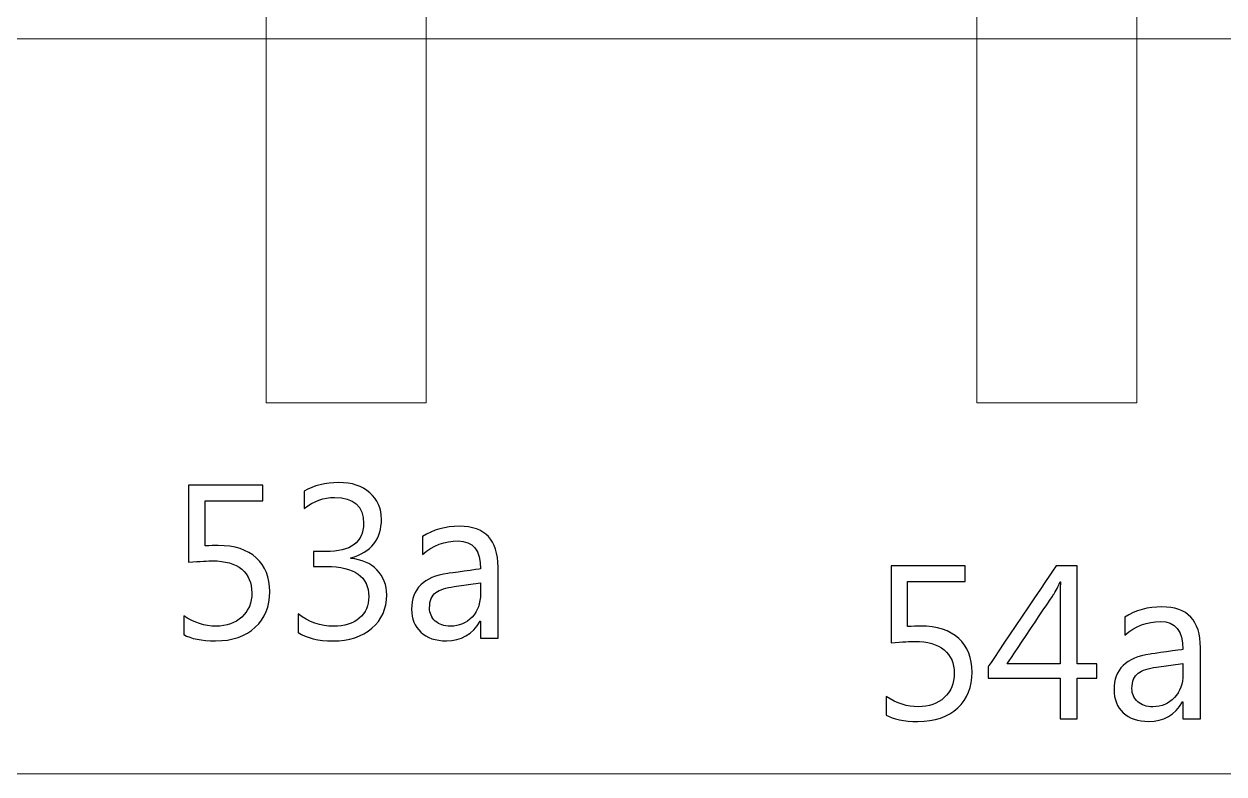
# Model space of a CAD drawing. Header units: centimetres. Extents: x -494 to 505, y -672 to 577.
# Drawn here: x -60.7 to -1.7, y 503.1 to 539.9 of the extents above; entities that cross this region are included whole.
import ezdxf

# ---------------------------------------------------------------- set-up
doc = ezdxf.new("R2010")
doc.units = ezdxf.units.CM
doc.header["$MEASUREMENT"] = 0
doc.layers.add('Camada 1', color=7, linetype='Continuous')
doc.layers.add('Camada 2', color=10, linetype='Continuous')

msp = doc.modelspace()

# ---------------------------------------------------------------- linework, layer by layer
at = {"layer": 'Camada 1', "lineweight": 9}
for points in [[(-48.831754, 521.302996), (-40.954198, 521.302996), (-40.954198, 557.360836), (-48.831754, 557.360836), (-48.831754, 521.302996)], [(-13.881354, 521.302996), (-6.003798, 521.302996), (-6.003798, 557.360836), (-13.881354, 557.360836), (-13.881354, 521.302996)]]:
    msp.add_lwpolyline(points, close=True, dxfattribs=at)
for points in [[(-145.138902, 575.831208), (-145.138902, 575.831208), (55.280306, 575.830192), (55.280306, 575.830192), (55.280306, 575.830192), (55.280306, 575.830192), (55.280306, 503.05716), (55.280306, 503.05716), (55.280306, 503.05716), (55.280306, 503.05716), (-145.138902, 503.063764), (-145.138902, 503.063764), (-145.138902, 503.063764), (-145.138902, 503.063764), (-145.138902, 575.831208), (-145.138902, 575.831208)], [(-145.138902, 539.208472), (-145.138902, 539.208472), (55.280306, 539.207964), (55.280306, 539.207964), (55.280306, 539.207964), (55.280306, 539.207964), (55.280306, 503.05716), (55.280306, 503.05716), (55.280306, 503.05716), (55.280306, 503.05716), (-145.138902, 503.060462), (-145.138902, 503.060462), (-145.138902, 503.060462), (-145.138902, 503.060462), (-145.138902, 539.208472), (-145.138902, 539.208472)]]:
    msp.add_open_spline(points, degree=3, knots=[0, 0, 0, 0, 0.2, 0.2, 0.2, 0.20000001, 0.4, 0.4, 0.4, 0.40000001, 0.6, 0.6, 0.6, 0.60000001, 1, 1, 1, 1], dxfattribs=at)
at = {"layer": 'Camada 2'}
for points, knots in [([(-52.877212, 509.91516), (-52.877212, 509.91516), (-52.877212, 510.829052), (-52.877212, 510.829052), (-52.877212, 510.829052), (-52.362862, 510.492248), (-51.839622, 510.323592), (-51.307492, 510.323592), (-51.307492, 510.323592), (-50.775108, 510.323592), (-50.346864, 510.474214), (-50.020728, 510.775204), (-50.020728, 510.775204), (-49.696116, 511.07467), (-49.533048, 511.474212), (-49.533048, 511.970782), (-49.533048, 511.970782), (-49.533048, 512.463542), (-49.699926, 512.84886), (-50.031396, 513.124704), (-50.031396, 513.124704), (-50.364644, 513.400802), (-50.839624, 513.538724), (-51.459638, 513.538724), (-51.459638, 513.538724), (-51.669442, 513.538724), (-52.06365, 513.517388), (-52.640738, 513.475986), (-52.640738, 513.475986), (-52.640738, 513.475986), (-52.640738, 517.259316), (-52.640738, 517.259316), (-52.640738, 517.259316), (-52.640738, 517.259316), (-48.995584, 517.259316), (-48.995584, 517.259316), (-48.995584, 517.259316), (-48.995584, 517.259316), (-48.995584, 516.485124), (-48.995584, 516.485124), (-48.995584, 516.485124), (-48.995584, 516.485124), (-51.82362, 516.485124), (-51.82362, 516.485124), (-51.82362, 516.485124), (-51.82362, 516.485124), (-51.82362, 514.26999), (-51.82362, 514.26999), (-51.82362, 514.26999), (-51.592226, 514.284214), (-51.37912, 514.29158), (-51.182016, 514.29158), (-51.182016, 514.29158), (-50.377344, 514.29158), (-49.75352, 514.088888), (-49.31283, 513.68579), (-49.31283, 513.68579), (-48.871886, 513.282438), (-48.651414, 512.728718), (-48.651414, 512.026154), (-48.651414, 512.026154), (-48.651414, 511.298698), (-48.887888, 510.712466), (-49.362868, 510.269998), (-49.362868, 510.269998), (-49.837848, 509.825498), (-50.49012, 509.603248), (-51.316382, 509.603248), (-51.316382, 509.603248), (-52.013358, 509.603248), (-52.533296, 509.707134), (-52.877212, 509.91516)], [0, 0, 0, 0, 0.052631579, 0.052631579, 0.052631579, 0.052631589, 0.105263158, 0.105263158, 0.105263158, 0.105263168, 0.157894737, 0.157894737, 0.157894737, 0.157894747, 0.210526316, 0.210526316, 0.210526316, 0.210526326, 0.263157895, 0.263157895, 0.263157895, 0.263157905, 0.315789474, 0.315789474, 0.315789474, 0.315789484, 0.368421053, 0.368421053, 0.368421053, 0.368421063, 0.421052632, 0.421052632, 0.421052632, 0.421052642, 0.473684211, 0.473684211, 0.473684211, 0.473684221, 0.526315789, 0.526315789, 0.526315789, 0.526315799, 0.578947368, 0.578947368, 0.578947368, 0.578947378, 0.631578947, 0.631578947, 0.631578947, 0.631578957, 0.684210526, 0.684210526, 0.684210526, 0.684210536, 0.736842105, 0.736842105, 0.736842105, 0.736842115, 0.789473684, 0.789473684, 0.789473684, 0.789473694, 0.842105263, 0.842105263, 0.842105263, 0.842105273, 0.894736842, 0.894736842, 0.894736842, 0.894736852, 1, 1, 1, 1]), ([(-47.253652, 510.011934), (-47.253652, 510.011934), (-47.253652, 510.936494), (-47.253652, 510.936494), (-47.253652, 510.936494), (-46.739302, 510.528062), (-46.15688, 510.323592), (-45.509688, 510.323592), (-45.509688, 510.323592), (-44.982892, 510.323592), (-44.563538, 510.454402), (-44.249848, 510.718054), (-44.249848, 510.718054), (-43.936412, 510.981452), (-43.780456, 511.33629), (-43.780456, 511.78079), (-43.780456, 511.78079), (-43.780456, 512.76631), (-44.47921, 513.259324), (-45.875448, 513.259324), (-45.875448, 513.259324), (-45.875448, 513.259324), (-46.500796, 513.259324), (-46.500796, 513.259324), (-46.500796, 513.259324), (-46.500796, 513.259324), (-46.500796, 513.990336), (-46.500796, 513.990336), (-46.500796, 513.990336), (-46.500796, 513.990336), (-45.905928, 513.990336), (-45.905928, 513.990336), (-45.905928, 513.990336), (-44.660312, 513.990336), (-44.03852, 514.45287), (-44.03852, 515.375652), (-44.03852, 515.375652), (-44.03852, 516.230616), (-44.5135, 516.657082), (-45.463206, 516.657082), (-45.463206, 516.657082), (-45.993558, 516.657082), (-46.493684, 516.478012), (-46.96333, 516.119364), (-46.96333, 516.119364), (-46.96333, 516.119364), (-46.96333, 516.958072), (-46.96333, 516.958072), (-46.96333, 516.958072), (-46.47946, 517.244838), (-45.907706, 517.388348), (-45.249846, 517.388348), (-45.249846, 517.388348), (-44.615608, 517.388348), (-44.10837, 517.219946), (-43.726608, 516.884666), (-43.726608, 516.884666), (-43.346624, 516.547862), (-43.156632, 516.117586), (-43.156632, 515.592568), (-43.156632, 515.592568), (-43.156632, 514.60146), (-43.660314, 513.963412), (-44.669202, 513.680456), (-44.669202, 513.680456), (-44.669202, 513.680456), (-44.669202, 513.658866), (-44.669202, 513.658866), (-44.669202, 513.658866), (-44.128182, 513.606796), (-43.697906, 513.416804), (-43.378882, 513.08889), (-43.378882, 513.08889), (-43.05808, 512.760976), (-42.898568, 512.35229), (-42.898568, 511.863086), (-42.898568, 511.863086), (-42.898568, 511.185668), (-43.14063, 510.640838), (-43.626278, 510.22504), (-43.626278, 510.22504), (-44.111926, 509.81102), (-44.751752, 509.603248), (-45.545756, 509.603248), (-45.545756, 509.603248), (-46.260766, 509.603248), (-46.830488, 509.739392), (-47.253652, 510.011934)], [0, 0, 0, 0, 0.043478261, 0.043478261, 0.043478261, 0.043478271, 0.086956522, 0.086956522, 0.086956522, 0.086956532, 0.130434783, 0.130434783, 0.130434783, 0.130434793, 0.173913043, 0.173913043, 0.173913043, 0.173913053, 0.217391304, 0.217391304, 0.217391304, 0.217391314, 0.260869565, 0.260869565, 0.260869565, 0.260869575, 0.304347826, 0.304347826, 0.304347826, 0.304347836, 0.347826087, 0.347826087, 0.347826087, 0.347826097, 0.391304348, 0.391304348, 0.391304348, 0.391304358, 0.434782609, 0.434782609, 0.434782609, 0.434782619, 0.47826087, 0.47826087, 0.47826087, 0.47826088, 0.52173913, 0.52173913, 0.52173913, 0.52173914, 0.565217391, 0.565217391, 0.565217391, 0.565217401, 0.608695652, 0.608695652, 0.608695652, 0.608695662, 0.652173913, 0.652173913, 0.652173913, 0.652173923, 0.695652174, 0.695652174, 0.695652174, 0.695652184, 0.739130435, 0.739130435, 0.739130435, 0.739130445, 0.782608696, 0.782608696, 0.782608696, 0.782608706, 0.826086957, 0.826086957, 0.826086957, 0.826086967, 0.869565217, 0.869565217, 0.869565217, 0.869565227, 0.913043478, 0.913043478, 0.913043478, 0.913043488, 1, 1, 1, 1]), ([(-37.425376, 509.73228), (-37.425376, 509.73228), (-38.285674, 509.73228), (-38.285674, 509.73228), (-38.285674, 509.73228), (-38.285674, 509.73228), (-38.285674, 510.572766), (-38.285674, 510.572766), (-38.285674, 510.572766), (-38.285674, 510.572766), (-38.307264, 510.572766), (-38.307264, 510.572766), (-38.307264, 510.572766), (-38.68166, 509.925828), (-39.231824, 509.603248), (-39.961312, 509.603248), (-39.961312, 509.603248), (-40.497252, 509.603248), (-40.916606, 509.744726), (-41.219374, 510.029714), (-41.219374, 510.029714), (-41.522396, 510.312924), (-41.672764, 510.689352), (-41.672764, 511.158744), (-41.672764, 511.158744), (-41.672764, 512.16433), (-41.081452, 512.750308), (-39.898574, 512.915154), (-39.898574, 512.915154), (-39.898574, 512.915154), (-38.285674, 513.14096), (-38.285674, 513.14096), (-38.285674, 513.14096), (-38.285674, 514.058408), (-38.65499, 514.517386), (-39.393114, 514.517386), (-39.393114, 514.517386), (-40.040306, 514.517386), (-40.624506, 514.295136), (-41.145968, 513.850636), (-41.145968, 513.850636), (-41.145968, 513.850636), (-41.145968, 514.73227), (-41.145968, 514.73227), (-41.145968, 514.73227), (-40.617394, 515.069328), (-40.009826, 515.23773), (-39.319708, 515.23773), (-39.319708, 515.23773), (-38.056312, 515.23773), (-37.425376, 514.569202), (-37.425376, 513.230622), (-37.425376, 513.230622), (-37.425376, 513.230622), (-37.425376, 509.73228), (-37.425376, 509.73228)], [0, 0, 0, 0, 0.066666667, 0.066666667, 0.066666667, 0.066666677, 0.133333333, 0.133333333, 0.133333333, 0.133333343, 0.2, 0.2, 0.2, 0.20000001, 0.266666667, 0.266666667, 0.266666667, 0.266666677, 0.333333333, 0.333333333, 0.333333333, 0.333333343, 0.4, 0.4, 0.4, 0.40000001, 0.466666667, 0.466666667, 0.466666667, 0.466666677, 0.533333333, 0.533333333, 0.533333333, 0.533333343, 0.6, 0.6, 0.6, 0.60000001, 0.666666667, 0.666666667, 0.666666667, 0.666666677, 0.733333333, 0.733333333, 0.733333333, 0.733333343, 0.8, 0.8, 0.8, 0.80000001, 0.866666667, 0.866666667, 0.866666667, 0.866666677, 1, 1, 1, 1]), ([(-18.333212, 505.95276), (-18.333212, 505.95276), (-18.333212, 506.866652), (-18.333212, 506.866652), (-18.333212, 506.866652), (-17.818862, 506.529848), (-17.295622, 506.361192), (-16.763492, 506.361192), (-16.763492, 506.361192), (-16.231108, 506.361192), (-15.802864, 506.511814), (-15.476728, 506.812804), (-15.476728, 506.812804), (-15.152116, 507.11227), (-14.989048, 507.511812), (-14.989048, 508.008382), (-14.989048, 508.008382), (-14.989048, 508.501142), (-15.155926, 508.88646), (-15.487396, 509.162304), (-15.487396, 509.162304), (-15.820644, 509.438402), (-16.295624, 509.576324), (-16.915638, 509.576324), (-16.915638, 509.576324), (-17.125442, 509.576324), (-17.51965, 509.554988), (-18.096738, 509.513586), (-18.096738, 509.513586), (-18.096738, 509.513586), (-18.096738, 513.296916), (-18.096738, 513.296916), (-18.096738, 513.296916), (-18.096738, 513.296916), (-14.451584, 513.296916), (-14.451584, 513.296916), (-14.451584, 513.296916), (-14.451584, 513.296916), (-14.451584, 512.522724), (-14.451584, 512.522724), (-14.451584, 512.522724), (-14.451584, 512.522724), (-17.27962, 512.522724), (-17.27962, 512.522724), (-17.27962, 512.522724), (-17.27962, 512.522724), (-17.27962, 510.30759), (-17.27962, 510.30759), (-17.27962, 510.30759), (-17.048226, 510.321814), (-16.83512, 510.32918), (-16.638016, 510.32918), (-16.638016, 510.32918), (-15.833344, 510.32918), (-15.20952, 510.126488), (-14.76883, 509.72339), (-14.76883, 509.72339), (-14.327886, 509.320038), (-14.107414, 508.766318), (-14.107414, 508.063754), (-14.107414, 508.063754), (-14.107414, 507.336298), (-14.343888, 506.750066), (-14.818868, 506.307598), (-14.818868, 506.307598), (-15.293848, 505.863098), (-15.94612, 505.640848), (-16.772382, 505.640848), (-16.772382, 505.640848), (-17.469358, 505.640848), (-17.989296, 505.744734), (-18.333212, 505.95276)], [0, 0, 0, 0, 0.052631579, 0.052631579, 0.052631579, 0.052631589, 0.105263158, 0.105263158, 0.105263158, 0.105263168, 0.157894737, 0.157894737, 0.157894737, 0.157894747, 0.210526316, 0.210526316, 0.210526316, 0.210526326, 0.263157895, 0.263157895, 0.263157895, 0.263157905, 0.315789474, 0.315789474, 0.315789474, 0.315789484, 0.368421053, 0.368421053, 0.368421053, 0.368421063, 0.421052632, 0.421052632, 0.421052632, 0.421052642, 0.473684211, 0.473684211, 0.473684211, 0.473684221, 0.526315789, 0.526315789, 0.526315789, 0.526315799, 0.578947368, 0.578947368, 0.578947368, 0.578947378, 0.631578947, 0.631578947, 0.631578947, 0.631578957, 0.684210526, 0.684210526, 0.684210526, 0.684210536, 0.736842105, 0.736842105, 0.736842105, 0.736842115, 0.789473684, 0.789473684, 0.789473684, 0.789473694, 0.842105263, 0.842105263, 0.842105263, 0.842105273, 0.894736842, 0.894736842, 0.894736842, 0.894736852, 1, 1, 1, 1]), ([(-7.967472, 507.769876), (-7.967472, 507.769876), (-8.935212, 507.769876), (-8.935212, 507.769876), (-8.935212, 507.769876), (-8.935212, 507.769876), (-8.935212, 505.76988), (-8.935212, 505.76988), (-8.935212, 505.76988), (-8.935212, 505.76988), (-9.784842, 505.76988), (-9.784842, 505.76988), (-9.784842, 505.76988), (-9.784842, 505.76988), (-9.784842, 507.769876), (-9.784842, 507.769876), (-9.784842, 507.769876), (-9.784842, 507.769876), (-13.322554, 507.769876), (-13.322554, 507.769876), (-13.322554, 507.769876), (-13.322554, 507.769876), (-13.322554, 508.33274), (-13.322554, 508.33274), (-13.322554, 508.33274), (-13.322554, 508.33274), (-9.973056, 513.296916), (-9.973056, 513.296916), (-9.973056, 513.296916), (-9.973056, 513.296916), (-8.935212, 513.296916), (-8.935212, 513.296916), (-8.935212, 513.296916), (-8.935212, 513.296916), (-8.935212, 508.468884), (-8.935212, 508.468884), (-8.935212, 508.468884), (-8.935212, 508.468884), (-7.967472, 508.468884), (-7.967472, 508.468884), (-7.967472, 508.468884), (-7.967472, 508.468884), (-7.967472, 507.769876), (-7.967472, 507.769876)], [0, 0, 0, 0, 0.083333333, 0.083333333, 0.083333333, 0.083333343, 0.166666667, 0.166666667, 0.166666667, 0.166666677, 0.25, 0.25, 0.25, 0.25000001, 0.333333333, 0.333333333, 0.333333333, 0.333333343, 0.416666667, 0.416666667, 0.416666667, 0.416666677, 0.5, 0.5, 0.5, 0.50000001, 0.583333333, 0.583333333, 0.583333333, 0.583333343, 0.666666667, 0.666666667, 0.666666667, 0.666666677, 0.75, 0.75, 0.75, 0.75000001, 0.833333333, 0.833333333, 0.833333333, 0.833333343, 1, 1, 1, 1]), ([(-38.285674, 512.452874), (-38.285674, 512.452874), (-39.583106, 512.27355), (-39.583106, 512.27355), (-39.583106, 512.27355), (-39.982902, 512.217924), (-40.283892, 512.117594), (-40.48633, 511.976116), (-40.48633, 511.976116), (-40.689022, 511.832606), (-40.79113, 511.581654), (-40.79113, 511.219704), (-40.79113, 511.219704), (-40.79113, 510.956306), (-40.697912, 510.741168), (-40.509698, 510.574544), (-40.509698, 510.574544), (-40.323262, 510.40792), (-40.072564, 510.323592), (-39.76243, 510.323592), (-39.76243, 510.323592), (-39.334186, 510.323592), (-38.981126, 510.474214), (-38.70325, 510.773426), (-38.70325, 510.773426), (-38.425374, 511.07467), (-38.285674, 511.4544), (-38.285674, 511.915156), (-38.285674, 511.915156), (-38.285674, 511.915156), (-38.285674, 512.452874), (-38.285674, 512.452874)], [0, 0, 0, 0, 0.111111111, 0.111111111, 0.111111111, 0.111111121, 0.222222222, 0.222222222, 0.222222222, 0.222222232, 0.333333333, 0.333333333, 0.333333333, 0.333333343, 0.444444444, 0.444444444, 0.444444444, 0.444444454, 0.555555556, 0.555555556, 0.555555556, 0.555555566, 0.666666667, 0.666666667, 0.666666667, 0.666666677, 0.777777778, 0.777777778, 0.777777778, 0.777777788, 1, 1, 1, 1]), ([(-9.784842, 508.468884), (-9.784842, 508.468884), (-9.784842, 511.721608), (-9.784842, 511.721608), (-9.784842, 511.721608), (-9.784842, 511.952748), (-9.77773, 512.21259), (-9.763252, 512.499356), (-9.763252, 512.499356), (-9.763252, 512.499356), (-9.784842, 512.499356), (-9.784842, 512.499356), (-9.784842, 512.499356), (-9.833102, 512.372102), (-9.929876, 512.180332), (-10.073386, 511.922268), (-10.073386, 511.922268), (-10.073386, 511.922268), (-12.38885, 508.468884), (-12.38885, 508.468884), (-12.38885, 508.468884), (-12.38885, 508.468884), (-9.784842, 508.468884), (-9.784842, 508.468884)], [0, 0, 0, 0, 0.142857143, 0.142857143, 0.142857143, 0.142857153, 0.285714286, 0.285714286, 0.285714286, 0.285714296, 0.428571429, 0.428571429, 0.428571429, 0.428571439, 0.571428571, 0.571428571, 0.571428571, 0.571428581, 0.714285714, 0.714285714, 0.714285714, 0.714285724, 1, 1, 1, 1]), ([(-2.881376, 505.76988), (-2.881376, 505.76988), (-3.741674, 505.76988), (-3.741674, 505.76988), (-3.741674, 505.76988), (-3.741674, 505.76988), (-3.741674, 506.610366), (-3.741674, 506.610366), (-3.741674, 506.610366), (-3.741674, 506.610366), (-3.763264, 506.610366), (-3.763264, 506.610366), (-3.763264, 506.610366), (-4.13766, 505.963428), (-4.687824, 505.640848), (-5.417312, 505.640848), (-5.417312, 505.640848), (-5.953252, 505.640848), (-6.372606, 505.782326), (-6.675374, 506.067314), (-6.675374, 506.067314), (-6.978396, 506.350524), (-7.128764, 506.726952), (-7.128764, 507.196344), (-7.128764, 507.196344), (-7.128764, 508.20193), (-6.537452, 508.787908), (-5.354574, 508.952754), (-5.354574, 508.952754), (-5.354574, 508.952754), (-3.741674, 509.17856), (-3.741674, 509.17856), (-3.741674, 509.17856), (-3.741674, 510.096008), (-4.11099, 510.554986), (-4.849114, 510.554986), (-4.849114, 510.554986), (-5.496306, 510.554986), (-6.080506, 510.332736), (-6.601968, 509.888236), (-6.601968, 509.888236), (-6.601968, 509.888236), (-6.601968, 510.76987), (-6.601968, 510.76987), (-6.601968, 510.76987), (-6.073394, 511.106928), (-5.465826, 511.27533), (-4.775708, 511.27533), (-4.775708, 511.27533), (-3.512312, 511.27533), (-2.881376, 510.606802), (-2.881376, 509.268222), (-2.881376, 509.268222), (-2.881376, 509.268222), (-2.881376, 505.76988), (-2.881376, 505.76988)], [0, 0, 0, 0, 0.066666667, 0.066666667, 0.066666667, 0.066666677, 0.133333333, 0.133333333, 0.133333333, 0.133333343, 0.2, 0.2, 0.2, 0.20000001, 0.266666667, 0.266666667, 0.266666667, 0.266666677, 0.333333333, 0.333333333, 0.333333333, 0.333333343, 0.4, 0.4, 0.4, 0.40000001, 0.466666667, 0.466666667, 0.466666667, 0.466666677, 0.533333333, 0.533333333, 0.533333333, 0.533333343, 0.6, 0.6, 0.6, 0.60000001, 0.666666667, 0.666666667, 0.666666667, 0.666666677, 0.733333333, 0.733333333, 0.733333333, 0.733333343, 0.8, 0.8, 0.8, 0.80000001, 0.866666667, 0.866666667, 0.866666667, 0.866666677, 1, 1, 1, 1]), ([(-3.741674, 508.490474), (-3.741674, 508.490474), (-5.039106, 508.31115), (-5.039106, 508.31115), (-5.039106, 508.31115), (-5.438902, 508.255524), (-5.739892, 508.155194), (-5.94233, 508.013716), (-5.94233, 508.013716), (-6.145022, 507.870206), (-6.24713, 507.619254), (-6.24713, 507.257304), (-6.24713, 507.257304), (-6.24713, 506.993906), (-6.153912, 506.778768), (-5.965698, 506.612144), (-5.965698, 506.612144), (-5.779262, 506.44552), (-5.528564, 506.361192), (-5.21843, 506.361192), (-5.21843, 506.361192), (-4.790186, 506.361192), (-4.437126, 506.511814), (-4.15925, 506.811026), (-4.15925, 506.811026), (-3.881374, 507.11227), (-3.741674, 507.492), (-3.741674, 507.952756), (-3.741674, 507.952756), (-3.741674, 507.952756), (-3.741674, 508.490474), (-3.741674, 508.490474)], [0, 0, 0, 0, 0.111111111, 0.111111111, 0.111111111, 0.111111121, 0.222222222, 0.222222222, 0.222222222, 0.222222232, 0.333333333, 0.333333333, 0.333333333, 0.333333343, 0.444444444, 0.444444444, 0.444444444, 0.444444454, 0.555555556, 0.555555556, 0.555555556, 0.555555566, 0.666666667, 0.666666667, 0.666666667, 0.666666677, 0.777777778, 0.777777778, 0.777777778, 0.777777788, 1, 1, 1, 1])]:
    msp.add_open_spline(points, degree=3, knots=knots, dxfattribs=at)
at = {"layer": 'Camada 2', "lineweight": 9}
for points, knots in [([(-52.877212, 509.91516), (-52.877212, 509.91516), (-52.877212, 510.829052), (-52.877212, 510.829052), (-52.877212, 510.829052), (-52.362862, 510.492248), (-51.839622, 510.323592), (-51.307492, 510.323592), (-51.307492, 510.323592), (-50.775108, 510.323592), (-50.346864, 510.474214), (-50.020728, 510.775204), (-50.020728, 510.775204), (-49.696116, 511.07467), (-49.533048, 511.474212), (-49.533048, 511.970782), (-49.533048, 511.970782), (-49.533048, 512.463542), (-49.699926, 512.84886), (-50.031396, 513.124704), (-50.031396, 513.124704), (-50.364644, 513.400802), (-50.839624, 513.538724), (-51.459638, 513.538724), (-51.459638, 513.538724), (-51.669442, 513.538724), (-52.06365, 513.517388), (-52.640738, 513.475986), (-52.640738, 513.475986), (-52.640738, 513.475986), (-52.640738, 517.259316), (-52.640738, 517.259316), (-52.640738, 517.259316), (-52.640738, 517.259316), (-48.995584, 517.259316), (-48.995584, 517.259316), (-48.995584, 517.259316), (-48.995584, 517.259316), (-48.995584, 516.485124), (-48.995584, 516.485124), (-48.995584, 516.485124), (-48.995584, 516.485124), (-51.82362, 516.485124), (-51.82362, 516.485124), (-51.82362, 516.485124), (-51.82362, 516.485124), (-51.82362, 514.26999), (-51.82362, 514.26999), (-51.82362, 514.26999), (-51.592226, 514.284214), (-51.37912, 514.29158), (-51.182016, 514.29158), (-51.182016, 514.29158), (-50.377344, 514.29158), (-49.75352, 514.088888), (-49.31283, 513.68579), (-49.31283, 513.68579), (-48.871886, 513.282438), (-48.651414, 512.728718), (-48.651414, 512.026154), (-48.651414, 512.026154), (-48.651414, 511.298698), (-48.887888, 510.712466), (-49.362868, 510.269998), (-49.362868, 510.269998), (-49.837848, 509.825498), (-50.49012, 509.603248), (-51.316382, 509.603248), (-51.316382, 509.603248), (-52.013358, 509.603248), (-52.533296, 509.707134), (-52.877212, 509.91516)], [0, 0, 0, 0, 0.052631579, 0.052631579, 0.052631579, 0.052631589, 0.105263158, 0.105263158, 0.105263158, 0.105263168, 0.157894737, 0.157894737, 0.157894737, 0.157894747, 0.210526316, 0.210526316, 0.210526316, 0.210526326, 0.263157895, 0.263157895, 0.263157895, 0.263157905, 0.315789474, 0.315789474, 0.315789474, 0.315789484, 0.368421053, 0.368421053, 0.368421053, 0.368421063, 0.421052632, 0.421052632, 0.421052632, 0.421052642, 0.473684211, 0.473684211, 0.473684211, 0.473684221, 0.526315789, 0.526315789, 0.526315789, 0.526315799, 0.578947368, 0.578947368, 0.578947368, 0.578947378, 0.631578947, 0.631578947, 0.631578947, 0.631578957, 0.684210526, 0.684210526, 0.684210526, 0.684210536, 0.736842105, 0.736842105, 0.736842105, 0.736842115, 0.789473684, 0.789473684, 0.789473684, 0.789473694, 0.842105263, 0.842105263, 0.842105263, 0.842105273, 0.894736842, 0.894736842, 0.894736842, 0.894736852, 1, 1, 1, 1]), ([(-47.253652, 510.011934), (-47.253652, 510.011934), (-47.253652, 510.936494), (-47.253652, 510.936494), (-47.253652, 510.936494), (-46.739302, 510.528062), (-46.15688, 510.323592), (-45.509688, 510.323592), (-45.509688, 510.323592), (-44.982892, 510.323592), (-44.563538, 510.454402), (-44.249848, 510.718054), (-44.249848, 510.718054), (-43.936412, 510.981452), (-43.780456, 511.33629), (-43.780456, 511.78079), (-43.780456, 511.78079), (-43.780456, 512.76631), (-44.47921, 513.259324), (-45.875448, 513.259324), (-45.875448, 513.259324), (-45.875448, 513.259324), (-46.500796, 513.259324), (-46.500796, 513.259324), (-46.500796, 513.259324), (-46.500796, 513.259324), (-46.500796, 513.990336), (-46.500796, 513.990336), (-46.500796, 513.990336), (-46.500796, 513.990336), (-45.905928, 513.990336), (-45.905928, 513.990336), (-45.905928, 513.990336), (-44.660312, 513.990336), (-44.03852, 514.45287), (-44.03852, 515.375652), (-44.03852, 515.375652), (-44.03852, 516.230616), (-44.5135, 516.657082), (-45.463206, 516.657082), (-45.463206, 516.657082), (-45.993558, 516.657082), (-46.493684, 516.478012), (-46.96333, 516.119364), (-46.96333, 516.119364), (-46.96333, 516.119364), (-46.96333, 516.958072), (-46.96333, 516.958072), (-46.96333, 516.958072), (-46.47946, 517.244838), (-45.907706, 517.388348), (-45.249846, 517.388348), (-45.249846, 517.388348), (-44.615608, 517.388348), (-44.10837, 517.219946), (-43.726608, 516.884666), (-43.726608, 516.884666), (-43.346624, 516.547862), (-43.156632, 516.117586), (-43.156632, 515.592568), (-43.156632, 515.592568), (-43.156632, 514.60146), (-43.660314, 513.963412), (-44.669202, 513.680456), (-44.669202, 513.680456), (-44.669202, 513.680456), (-44.669202, 513.658866), (-44.669202, 513.658866), (-44.669202, 513.658866), (-44.128182, 513.606796), (-43.697906, 513.416804), (-43.378882, 513.08889), (-43.378882, 513.08889), (-43.05808, 512.760976), (-42.898568, 512.35229), (-42.898568, 511.863086), (-42.898568, 511.863086), (-42.898568, 511.185668), (-43.14063, 510.640838), (-43.626278, 510.22504), (-43.626278, 510.22504), (-44.111926, 509.81102), (-44.751752, 509.603248), (-45.545756, 509.603248), (-45.545756, 509.603248), (-46.260766, 509.603248), (-46.830488, 509.739392), (-47.253652, 510.011934)], [0, 0, 0, 0, 0.043478261, 0.043478261, 0.043478261, 0.043478271, 0.086956522, 0.086956522, 0.086956522, 0.086956532, 0.130434783, 0.130434783, 0.130434783, 0.130434793, 0.173913043, 0.173913043, 0.173913043, 0.173913053, 0.217391304, 0.217391304, 0.217391304, 0.217391314, 0.260869565, 0.260869565, 0.260869565, 0.260869575, 0.304347826, 0.304347826, 0.304347826, 0.304347836, 0.347826087, 0.347826087, 0.347826087, 0.347826097, 0.391304348, 0.391304348, 0.391304348, 0.391304358, 0.434782609, 0.434782609, 0.434782609, 0.434782619, 0.47826087, 0.47826087, 0.47826087, 0.47826088, 0.52173913, 0.52173913, 0.52173913, 0.52173914, 0.565217391, 0.565217391, 0.565217391, 0.565217401, 0.608695652, 0.608695652, 0.608695652, 0.608695662, 0.652173913, 0.652173913, 0.652173913, 0.652173923, 0.695652174, 0.695652174, 0.695652174, 0.695652184, 0.739130435, 0.739130435, 0.739130435, 0.739130445, 0.782608696, 0.782608696, 0.782608696, 0.782608706, 0.826086957, 0.826086957, 0.826086957, 0.826086967, 0.869565217, 0.869565217, 0.869565217, 0.869565227, 0.913043478, 0.913043478, 0.913043478, 0.913043488, 1, 1, 1, 1]), ([(-37.425376, 509.73228), (-37.425376, 509.73228), (-38.285674, 509.73228), (-38.285674, 509.73228), (-38.285674, 509.73228), (-38.285674, 509.73228), (-38.285674, 510.572766), (-38.285674, 510.572766), (-38.285674, 510.572766), (-38.285674, 510.572766), (-38.307264, 510.572766), (-38.307264, 510.572766), (-38.307264, 510.572766), (-38.68166, 509.925828), (-39.231824, 509.603248), (-39.961312, 509.603248), (-39.961312, 509.603248), (-40.497252, 509.603248), (-40.916606, 509.744726), (-41.219374, 510.029714), (-41.219374, 510.029714), (-41.522396, 510.312924), (-41.672764, 510.689352), (-41.672764, 511.158744), (-41.672764, 511.158744), (-41.672764, 512.16433), (-41.081452, 512.750308), (-39.898574, 512.915154), (-39.898574, 512.915154), (-39.898574, 512.915154), (-38.285674, 513.14096), (-38.285674, 513.14096), (-38.285674, 513.14096), (-38.285674, 514.058408), (-38.65499, 514.517386), (-39.393114, 514.517386), (-39.393114, 514.517386), (-40.040306, 514.517386), (-40.624506, 514.295136), (-41.145968, 513.850636), (-41.145968, 513.850636), (-41.145968, 513.850636), (-41.145968, 514.73227), (-41.145968, 514.73227), (-41.145968, 514.73227), (-40.617394, 515.069328), (-40.009826, 515.23773), (-39.319708, 515.23773), (-39.319708, 515.23773), (-38.056312, 515.23773), (-37.425376, 514.569202), (-37.425376, 513.230622), (-37.425376, 513.230622), (-37.425376, 513.230622), (-37.425376, 509.73228), (-37.425376, 509.73228)], [0, 0, 0, 0, 0.066666667, 0.066666667, 0.066666667, 0.066666677, 0.133333333, 0.133333333, 0.133333333, 0.133333343, 0.2, 0.2, 0.2, 0.20000001, 0.266666667, 0.266666667, 0.266666667, 0.266666677, 0.333333333, 0.333333333, 0.333333333, 0.333333343, 0.4, 0.4, 0.4, 0.40000001, 0.466666667, 0.466666667, 0.466666667, 0.466666677, 0.533333333, 0.533333333, 0.533333333, 0.533333343, 0.6, 0.6, 0.6, 0.60000001, 0.666666667, 0.666666667, 0.666666667, 0.666666677, 0.733333333, 0.733333333, 0.733333333, 0.733333343, 0.8, 0.8, 0.8, 0.80000001, 0.866666667, 0.866666667, 0.866666667, 0.866666677, 1, 1, 1, 1]), ([(-18.333212, 505.95276), (-18.333212, 505.95276), (-18.333212, 506.866652), (-18.333212, 506.866652), (-18.333212, 506.866652), (-17.818862, 506.529848), (-17.295622, 506.361192), (-16.763492, 506.361192), (-16.763492, 506.361192), (-16.231108, 506.361192), (-15.802864, 506.511814), (-15.476728, 506.812804), (-15.476728, 506.812804), (-15.152116, 507.11227), (-14.989048, 507.511812), (-14.989048, 508.008382), (-14.989048, 508.008382), (-14.989048, 508.501142), (-15.155926, 508.88646), (-15.487396, 509.162304), (-15.487396, 509.162304), (-15.820644, 509.438402), (-16.295624, 509.576324), (-16.915638, 509.576324), (-16.915638, 509.576324), (-17.125442, 509.576324), (-17.51965, 509.554988), (-18.096738, 509.513586), (-18.096738, 509.513586), (-18.096738, 509.513586), (-18.096738, 513.296916), (-18.096738, 513.296916), (-18.096738, 513.296916), (-18.096738, 513.296916), (-14.451584, 513.296916), (-14.451584, 513.296916), (-14.451584, 513.296916), (-14.451584, 513.296916), (-14.451584, 512.522724), (-14.451584, 512.522724), (-14.451584, 512.522724), (-14.451584, 512.522724), (-17.27962, 512.522724), (-17.27962, 512.522724), (-17.27962, 512.522724), (-17.27962, 512.522724), (-17.27962, 510.30759), (-17.27962, 510.30759), (-17.27962, 510.30759), (-17.048226, 510.321814), (-16.83512, 510.32918), (-16.638016, 510.32918), (-16.638016, 510.32918), (-15.833344, 510.32918), (-15.20952, 510.126488), (-14.76883, 509.72339), (-14.76883, 509.72339), (-14.327886, 509.320038), (-14.107414, 508.766318), (-14.107414, 508.063754), (-14.107414, 508.063754), (-14.107414, 507.336298), (-14.343888, 506.750066), (-14.818868, 506.307598), (-14.818868, 506.307598), (-15.293848, 505.863098), (-15.94612, 505.640848), (-16.772382, 505.640848), (-16.772382, 505.640848), (-17.469358, 505.640848), (-17.989296, 505.744734), (-18.333212, 505.95276)], [0, 0, 0, 0, 0.052631579, 0.052631579, 0.052631579, 0.052631589, 0.105263158, 0.105263158, 0.105263158, 0.105263168, 0.157894737, 0.157894737, 0.157894737, 0.157894747, 0.210526316, 0.210526316, 0.210526316, 0.210526326, 0.263157895, 0.263157895, 0.263157895, 0.263157905, 0.315789474, 0.315789474, 0.315789474, 0.315789484, 0.368421053, 0.368421053, 0.368421053, 0.368421063, 0.421052632, 0.421052632, 0.421052632, 0.421052642, 0.473684211, 0.473684211, 0.473684211, 0.473684221, 0.526315789, 0.526315789, 0.526315789, 0.526315799, 0.578947368, 0.578947368, 0.578947368, 0.578947378, 0.631578947, 0.631578947, 0.631578947, 0.631578957, 0.684210526, 0.684210526, 0.684210526, 0.684210536, 0.736842105, 0.736842105, 0.736842105, 0.736842115, 0.789473684, 0.789473684, 0.789473684, 0.789473694, 0.842105263, 0.842105263, 0.842105263, 0.842105273, 0.894736842, 0.894736842, 0.894736842, 0.894736852, 1, 1, 1, 1]), ([(-7.967472, 507.769876), (-7.967472, 507.769876), (-8.935212, 507.769876), (-8.935212, 507.769876), (-8.935212, 507.769876), (-8.935212, 507.769876), (-8.935212, 505.76988), (-8.935212, 505.76988), (-8.935212, 505.76988), (-8.935212, 505.76988), (-9.784842, 505.76988), (-9.784842, 505.76988), (-9.784842, 505.76988), (-9.784842, 505.76988), (-9.784842, 507.769876), (-9.784842, 507.769876), (-9.784842, 507.769876), (-9.784842, 507.769876), (-13.322554, 507.769876), (-13.322554, 507.769876), (-13.322554, 507.769876), (-13.322554, 507.769876), (-13.322554, 508.33274), (-13.322554, 508.33274), (-13.322554, 508.33274), (-13.322554, 508.33274), (-9.973056, 513.296916), (-9.973056, 513.296916), (-9.973056, 513.296916), (-9.973056, 513.296916), (-8.935212, 513.296916), (-8.935212, 513.296916), (-8.935212, 513.296916), (-8.935212, 513.296916), (-8.935212, 508.468884), (-8.935212, 508.468884), (-8.935212, 508.468884), (-8.935212, 508.468884), (-7.967472, 508.468884), (-7.967472, 508.468884), (-7.967472, 508.468884), (-7.967472, 508.468884), (-7.967472, 507.769876), (-7.967472, 507.769876)], [0, 0, 0, 0, 0.083333333, 0.083333333, 0.083333333, 0.083333343, 0.166666667, 0.166666667, 0.166666667, 0.166666677, 0.25, 0.25, 0.25, 0.25000001, 0.333333333, 0.333333333, 0.333333333, 0.333333343, 0.416666667, 0.416666667, 0.416666667, 0.416666677, 0.5, 0.5, 0.5, 0.50000001, 0.583333333, 0.583333333, 0.583333333, 0.583333343, 0.666666667, 0.666666667, 0.666666667, 0.666666677, 0.75, 0.75, 0.75, 0.75000001, 0.833333333, 0.833333333, 0.833333333, 0.833333343, 1, 1, 1, 1]), ([(-38.285674, 512.452874), (-38.285674, 512.452874), (-39.583106, 512.27355), (-39.583106, 512.27355), (-39.583106, 512.27355), (-39.982902, 512.217924), (-40.283892, 512.117594), (-40.48633, 511.976116), (-40.48633, 511.976116), (-40.689022, 511.832606), (-40.79113, 511.581654), (-40.79113, 511.219704), (-40.79113, 511.219704), (-40.79113, 510.956306), (-40.697912, 510.741168), (-40.509698, 510.574544), (-40.509698, 510.574544), (-40.323262, 510.40792), (-40.072564, 510.323592), (-39.76243, 510.323592), (-39.76243, 510.323592), (-39.334186, 510.323592), (-38.981126, 510.474214), (-38.70325, 510.773426), (-38.70325, 510.773426), (-38.425374, 511.07467), (-38.285674, 511.4544), (-38.285674, 511.915156), (-38.285674, 511.915156), (-38.285674, 511.915156), (-38.285674, 512.452874), (-38.285674, 512.452874)], [0, 0, 0, 0, 0.111111111, 0.111111111, 0.111111111, 0.111111121, 0.222222222, 0.222222222, 0.222222222, 0.222222232, 0.333333333, 0.333333333, 0.333333333, 0.333333343, 0.444444444, 0.444444444, 0.444444444, 0.444444454, 0.555555556, 0.555555556, 0.555555556, 0.555555566, 0.666666667, 0.666666667, 0.666666667, 0.666666677, 0.777777778, 0.777777778, 0.777777778, 0.777777788, 1, 1, 1, 1]), ([(-9.784842, 508.468884), (-9.784842, 508.468884), (-9.784842, 511.721608), (-9.784842, 511.721608), (-9.784842, 511.721608), (-9.784842, 511.952748), (-9.77773, 512.21259), (-9.763252, 512.499356), (-9.763252, 512.499356), (-9.763252, 512.499356), (-9.784842, 512.499356), (-9.784842, 512.499356), (-9.784842, 512.499356), (-9.833102, 512.372102), (-9.929876, 512.180332), (-10.073386, 511.922268), (-10.073386, 511.922268), (-10.073386, 511.922268), (-12.38885, 508.468884), (-12.38885, 508.468884), (-12.38885, 508.468884), (-12.38885, 508.468884), (-9.784842, 508.468884), (-9.784842, 508.468884)], [0, 0, 0, 0, 0.142857143, 0.142857143, 0.142857143, 0.142857153, 0.285714286, 0.285714286, 0.285714286, 0.285714296, 0.428571429, 0.428571429, 0.428571429, 0.428571439, 0.571428571, 0.571428571, 0.571428571, 0.571428581, 0.714285714, 0.714285714, 0.714285714, 0.714285724, 1, 1, 1, 1]), ([(-2.881376, 505.76988), (-2.881376, 505.76988), (-3.741674, 505.76988), (-3.741674, 505.76988), (-3.741674, 505.76988), (-3.741674, 505.76988), (-3.741674, 506.610366), (-3.741674, 506.610366), (-3.741674, 506.610366), (-3.741674, 506.610366), (-3.763264, 506.610366), (-3.763264, 506.610366), (-3.763264, 506.610366), (-4.13766, 505.963428), (-4.687824, 505.640848), (-5.417312, 505.640848), (-5.417312, 505.640848), (-5.953252, 505.640848), (-6.372606, 505.782326), (-6.675374, 506.067314), (-6.675374, 506.067314), (-6.978396, 506.350524), (-7.128764, 506.726952), (-7.128764, 507.196344), (-7.128764, 507.196344), (-7.128764, 508.20193), (-6.537452, 508.787908), (-5.354574, 508.952754), (-5.354574, 508.952754), (-5.354574, 508.952754), (-3.741674, 509.17856), (-3.741674, 509.17856), (-3.741674, 509.17856), (-3.741674, 510.096008), (-4.11099, 510.554986), (-4.849114, 510.554986), (-4.849114, 510.554986), (-5.496306, 510.554986), (-6.080506, 510.332736), (-6.601968, 509.888236), (-6.601968, 509.888236), (-6.601968, 509.888236), (-6.601968, 510.76987), (-6.601968, 510.76987), (-6.601968, 510.76987), (-6.073394, 511.106928), (-5.465826, 511.27533), (-4.775708, 511.27533), (-4.775708, 511.27533), (-3.512312, 511.27533), (-2.881376, 510.606802), (-2.881376, 509.268222), (-2.881376, 509.268222), (-2.881376, 509.268222), (-2.881376, 505.76988), (-2.881376, 505.76988)], [0, 0, 0, 0, 0.066666667, 0.066666667, 0.066666667, 0.066666677, 0.133333333, 0.133333333, 0.133333333, 0.133333343, 0.2, 0.2, 0.2, 0.20000001, 0.266666667, 0.266666667, 0.266666667, 0.266666677, 0.333333333, 0.333333333, 0.333333333, 0.333333343, 0.4, 0.4, 0.4, 0.40000001, 0.466666667, 0.466666667, 0.466666667, 0.466666677, 0.533333333, 0.533333333, 0.533333333, 0.533333343, 0.6, 0.6, 0.6, 0.60000001, 0.666666667, 0.666666667, 0.666666667, 0.666666677, 0.733333333, 0.733333333, 0.733333333, 0.733333343, 0.8, 0.8, 0.8, 0.80000001, 0.866666667, 0.866666667, 0.866666667, 0.866666677, 1, 1, 1, 1]), ([(-3.741674, 508.490474), (-3.741674, 508.490474), (-5.039106, 508.31115), (-5.039106, 508.31115), (-5.039106, 508.31115), (-5.438902, 508.255524), (-5.739892, 508.155194), (-5.94233, 508.013716), (-5.94233, 508.013716), (-6.145022, 507.870206), (-6.24713, 507.619254), (-6.24713, 507.257304), (-6.24713, 507.257304), (-6.24713, 506.993906), (-6.153912, 506.778768), (-5.965698, 506.612144), (-5.965698, 506.612144), (-5.779262, 506.44552), (-5.528564, 506.361192), (-5.21843, 506.361192), (-5.21843, 506.361192), (-4.790186, 506.361192), (-4.437126, 506.511814), (-4.15925, 506.811026), (-4.15925, 506.811026), (-3.881374, 507.11227), (-3.741674, 507.492), (-3.741674, 507.952756), (-3.741674, 507.952756), (-3.741674, 507.952756), (-3.741674, 508.490474), (-3.741674, 508.490474)], [0, 0, 0, 0, 0.111111111, 0.111111111, 0.111111111, 0.111111121, 0.222222222, 0.222222222, 0.222222222, 0.222222232, 0.333333333, 0.333333333, 0.333333333, 0.333333343, 0.444444444, 0.444444444, 0.444444444, 0.444444454, 0.555555556, 0.555555556, 0.555555556, 0.555555566, 0.666666667, 0.666666667, 0.666666667, 0.666666677, 0.777777778, 0.777777778, 0.777777778, 0.777777788, 1, 1, 1, 1])]:
    msp.add_open_spline(points, degree=3, knots=knots, dxfattribs=at)

doc.saveas('drawing.dxf')
